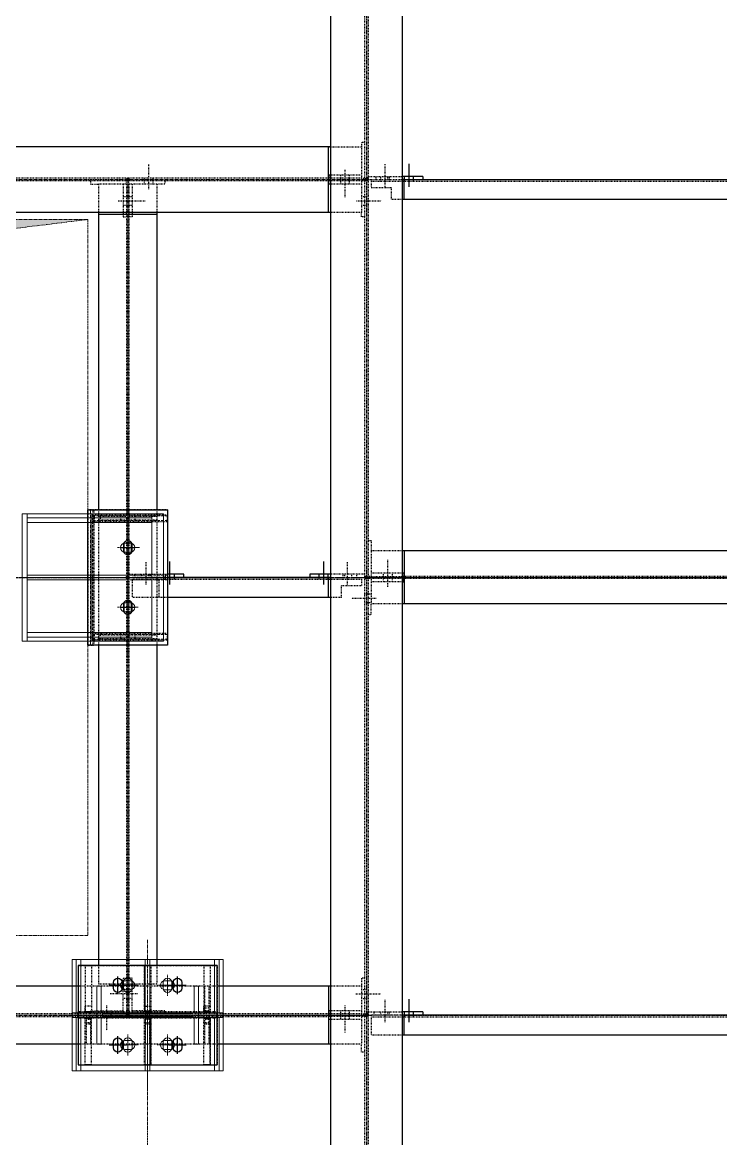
# Model space of a CAD drawing. Header units: millimetres. Extents: x -1319 to 21258, y 11161 to 27532.
# Drawn here: x 11462 to 13218, y 19071 to 21877 of the extents above; entities that cross this region are included whole.
import ezdxf

# ---------------------------------------------------------------- set-up
doc = ezdxf.new("R2010")
doc.units = ezdxf.units.MM
for name, pattern in [('CENTER', [12.7, 7.9375, -1.5875, 1.5875, -1.5875]), ('CENTER2', [1.125, 0.75, -0.125, 0.125, -0.125]), ('DXK_LINE_DOT2', [3.9198, 1.9599, -1.9599]), ('DXK_LINE_DOT5', [7.8785, 2.979, -0.9799, 0.9799, -0.9799, 0.9799, -0.9799]), ('HIDDEN', [9.525, 6.35, -3.175])]:
    doc.linetypes.add(name, pattern=pattern)
for name, color, linetype in [('1', 7, 'Continuous'), ('2', 7, 'Continuous'), ('4', 7, 'Continuous')]:
    doc.layers.add(name, color=color, linetype=linetype)
for name, color, linetype, lineweight in [('CEN', 1, 'CENTER', 9), ('CENETR LINE', 1, 'CENTER2', 9), ('HIDDEN', 3, 'HIDDEN', 9), ('MAIN OBJECT', 2, 'Continuous', 18), ('OBJECT', 2, 'Continuous', 18), ('STR25', 30, 'Continuous', 5), ('STRUC-25HD', 3, 'HIDDEN', 5)]:
    doc.layers.add(name, color=color, linetype=linetype, lineweight=lineweight)

# ---------------------------------------------------------------- blocks, each defined once
blk = doc.blocks.new('A$Cfeb8c868')
at = {"layer": '4', "linetype": 'Continuous'}
for points in [[(6000, -2004, -1), (6000, -1996, -1)], [(6600, -2004, -1), (6600, -1996, -1)], [(6600, -2004, -1), (6600, -1996, -1)], [(6000, -3004, -1), (6000, -2996, -1)], [(6600, -3004, -1), (6600, -2996, -1)], [(6600, -3004, -1), (6600, -2996, -1)], [(6000, -4104, -1), (6000, -4096, -1)], [(6600, -4104, -1), (6600, -4096, -1)], [(6600, -4104, -1), (6600, -4096, -1)]]:
    blk.add_hatch(color=4, dxfattribs=at).paths.add_polyline_path(points)
at = {"layer": '1', "color": 4, "linetype": 'DXK_LINE_DOT2'}
for p, q in [((6604.3, -110), (6604.3, -4670)), ((6595.7, -876.1), (6595.7, -4670)), ((6595.7, -1906.7), (6587.7, -1906.7)), ((6587.7, -1906.7), (6587.7, -1917.2)), ((6505, -1917.2), (6587.7, -1917.2)), ((6587.7, -1917.2), (6587.7, -2082.8)), ((6053.1, -2024.3), (6053.1, -1961.3)), ((6647.3, -2018), (6647.3, -1960)), ((6587.7, -1988.7), (6510, -1988.7)), ((6534.7, -1988.7), (6534.7, -1996.7)), ((6545.7, -1975.7), (6545.7, -2043.7)), ((6556.7, -1988.7), (6556.7, -1996.7)), ((6604.3, -2000), (6604.3, -1992)), ((6604.3, -1992), (6690, -1992)), ((6624.3, -2000), (6624.3, -1992)), ((6636.3, -2000), (6636.3, -1992)), ((6654.3, -2000), (6654.3, -1992)), ((6658.3, -2000), (6658.3, -1992)), ((6505, -1996.7), (3410, -1996.7)), ((6505, -2003.3), (3410, -2003.3)), ((5906.8, -2003.3), (5906.8, -2011.3)), ((5906.8, -2011.3), (5926.8, -2011.3)), ((5926.8, -2011.3), (5926.8, -2082.8)), ((6073.2, -2011.3), (5926.8, -2011.3)), ((5988.8, -2011.3), (5988.8, -2082.8)), ((5996.8, -2011.3), (5996.8, -2003.3)), ((5996.8, -2011.3), (5996.8, -2087.8)), ((6003.2, -2011.3), (6003.2, -2003.3)), ((6003.2, -2011.3), (6003.2, -2082.8)), ((6011.2, -2011.3), (6011.2, -2082.8)), ((6042.2, -2003.3), (6042.2, -1996.7)), ((6042.2, -2011.3), (6042.2, -2003.3)), ((6064.2, -2003.3), (6064.2, -1996.7)), ((6064.2, -2011.3), (6064.2, -2003.3)), ((6073.2, -2011.3), (6073.2, -2082.8)), ((6093.2, -2011.3), (6073.2, -2011.3)), ((6093.2, -2003.3), (6093.2, -2011.3)), ((6587.7, -1996.7), (6505.7, -1996.7)), ((6510, -2003.3), (6505.7, -2003.3)), ((6587.7, -2003.3), (6510, -2003.3)), ((6587.7, -2011.3), (6510, -2011.3)), ((6534.7, -1996.7), (6534.7, -2003.3)), ((6534.7, -2003.3), (6534.7, -2011.3)), ((6556.7, -1996.7), (6556.7, -2003.3)), ((6556.7, -2003.3), (6556.7, -2011.3)), ((6587.7, -1996.7), (6595.7, -1996.7)), ((6595.7, -2003.3), (6587.7, -2003.3)), ((6612.3, -2000), (6612.3, -2020)), ((6612.3, -2000), (6695, -2000)), ((6690, -2005), (6612.3, -2005)), ((6612.3, -2020), (6662.3, -2020)), ((6636.3, -2005), (6636.3, -2000)), ((6658.3, -2005), (6658.3, -2000)), ((6662.3, -2020), (6662.3, -2050)), ((7628.4, -2005), (6695, -2005)), ((5988.8, -2042.3), (5996.8, -2042.3)), ((5996.8, -2042.3), (6003.2, -2042.3)), ((6003.2, -2042.3), (6011.2, -2042.3)), ((6587.7, -2042.3), (6595.7, -2042.3)), ((6595.7, -2042.3), (6604.3, -2042.3)), ((5975.8, -2053.3), (6043.8, -2053.3)), ((5988.8, -2064.3), (5996.8, -2064.3)), ((5996.8, -2064.3), (6003.2, -2064.3)), ((6003.2, -2064.3), (6011.2, -2064.3)), ((6575.1, -2053.3), (6638.1, -2053.3)), ((6587.7, -2064.3), (6595.7, -2064.3)), ((6595.7, -2064.3), (6604.3, -2064.3)), ((6690, -2050), (6662.3, -2050)), ((5988.8, -2087.8), (5988.8, -2093.3)), ((5988.8, -2093.3), (5996.8, -2093.3)), ((5996.8, -2087.8), (5996.8, -4088.8)), ((6003.2, -2087.8), (6003.2, -2082.8)), ((6003.2, -2087.8), (6003.2, -4088.8)), ((6011.2, -2093.3), (6003.2, -2093.3)), ((6011.2, -2087.8), (6011.2, -2093.3)), ((6587.7, -2082.8), (6510, -2082.8)), ((6587.7, -2093.3), (6587.7, -2082.8)), ((6595.7, -2093.3), (6587.7, -2093.3)), ((6100, -2830), (5900, -2830)), ((5900, -2830), (5900, -3170)), ((5900, -3170), (5900, -2830)), ((5900, -2830), (5916, -2830)), ((5916, -3170), (5916, -2830)), ((5926.8, -2830), (5926.8, -3170)), ((6073.2, -2830), (6073.2, -3170)), ((6100, -2830), (6100, -3170)), ((6100, -2843), (5916, -2843)), ((5916, -2843), (5916, -2859)), ((5916, -2859), (6100, -2859)), ((5926.8, -2846), (5996.8, -2846)), ((5996.8, -2856), (5926.8, -2856)), ((5931, -2843), (5931, -2859)), ((5981.8, -2846), (5981.8, -2856)), ((6003.2, -2846), (6073.2, -2846)), ((6073.2, -2856), (6003.2, -2856)), ((6018.2, -2846), (6018.2, -2856)), ((6100, -2859), (6100, -2843)), ((6604.3, -2907.2), (6612.3, -2907.2)), ((6612.3, -2907.2), (6612.3, -2933.4)), ((6612.3, -2933.4), (6612.3, -3066.6)), ((6690, -2933.4), (6612.3, -2933.4)), ((6046.2, -3018), (6046.2, -2960)), ((6552.7, -3018), (6552.7, -2960)), ((6654.3, -3023.9), (6654.3, -2955.9)), ((6003.2, -2992), (6100, -2992)), ((6100, -3000), (6011.2, -3000)), ((6011.2, -3000), (6011.2, -3050)), ((6018.2, -3000), (6018.2, -2992)), ((6035.2, -3000), (6035.2, -2992)), ((6035.2, -3005), (6035.2, -3000)), ((6053.1, -3000), (6053.1, -2992)), ((6057.2, -3000), (6057.2, -2992)), ((6057.2, -3005), (6057.2, -3000)), ((6078.2, -3000), (6078.2, -3050)), ((6141.1, -3000), (6141.1, -2992)), ((6505, -3000), (6587.7, -3000)), ((6595.7, -2992), (6510, -2992)), ((6541.7, -3000), (6541.7, -2992)), ((6541.7, -3005), (6541.7, -3000)), ((6545.7, -3000), (6545.7, -2992)), ((6563.7, -3000), (6563.7, -2992)), ((6563.7, -3005), (6563.7, -3000)), ((6575.7, -3000), (6575.7, -2992)), ((6587.7, -3000), (6587.7, -3020)), ((6612.3, -2997.2), (6604.3, -2997.2)), ((6690, -2989.2), (6612.3, -2989.2)), ((6612.3, -2997.2), (6690, -2997.2)), ((6643.3, -2997.2), (6643.3, -2989.2)), ((6643.3, -3002.9), (6643.3, -2997.2)), ((6665.3, -2997.2), (6665.3, -2989.2)), ((6665.3, -3002.9), (6665.3, -2997.2)), ((6694.3, -2997.2), (6690, -2997.2)), ((8220.7, -2997.2), (6695, -2997.2)), ((6505, -3005), (6011.2, -3005)), ((6587.7, -3005), (6510, -3005)), ((6537.7, -3050), (6537.7, -3020)), ((6537.7, -3020), (6587.7, -3020)), ((6612.3, -3002.9), (6604.3, -3002.9)), ((6690, -3002.9), (6612.3, -3002.9)), ((6690, -3010.9), (6612.3, -3010.9)), ((6643.3, -3010.9), (6643.3, -3002.9)), ((6665.3, -3010.9), (6665.3, -3002.9)), ((6694.3, -3002.9), (6690, -3002.9)), ((8220.7, -3002.9), (6695, -3002.9)), ((6505, -3050), (6011.2, -3050)), ((6537.7, -3050), (6505, -3050)), ((6624.9, -3052.8), (6561.9, -3052.8)), ((6604.3, -3041.8), (6595.7, -3041.8)), ((6612.3, -3041.8), (6604.3, -3041.8)), ((6604.3, -3063.8), (6595.7, -3063.8)), ((6612.3, -3063.8), (6604.3, -3063.8)), ((6690, -3066.6), (6612.3, -3066.6)), ((6612.3, -3092.9), (6612.3, -3066.6)), ((6604.3, -3092.9), (6612.3, -3092.9)), ((6100, -3141), (5916, -3141)), ((5916, -3141), (5916, -3157)), ((5931, -3141), (5931, -3157)), ((6100, -3157), (6100, -3141)), ((6100, -3170), (5900, -3170)), ((5900, -3170), (5916, -3170)), ((5916, -3157), (6100, -3157)), ((5926.8, -3144), (5996.8, -3144)), ((5996.8, -3154), (5926.8, -3154)), ((5981.8, -3144), (5981.8, -3154)), ((6003.2, -3144), (6073.2, -3144)), ((6073.2, -3154), (6003.2, -3154)), ((6018.2, -3144), (6018.2, -3154)), ((5875, -3975), (5875, -4225)), ((5875, -3975), (6225, -3975)), ((5893.1, -3975), (5893.1, -4077)), ((5893.1, -3975), (5893.1, -4077)), ((5893.1, -3975), (5909.1, -3975)), ((5909.1, -3975), (5909.1, -4077)), ((5909.1, -3975), (5909.1, -4077)), ((5926.8, -3975), (5926.8, -4021.8)), ((6042, -3975), (6042.1, -3975)), ((6042, -3975), (6042, -4077.1)), ((6042, -3975), (6058.1, -3975)), ((6042.1, -4077.1), (6042.1, -3975)), ((6058, -3975), (6058, -4077.1)), ((6058.1, -3975), (6058.1, -4077.1)), ((6073.2, -3975), (6073.2, -4021.8)), ((6191.1, -3975), (6191.1, -4077)), ((6191.1, -3975), (6191.1, -4077)), ((6191.1, -3975), (6207.1, -3975)), ((6207.1, -3975), (6207.1, -4077)), ((6207.1, -3975), (6207.1, -4077)), ((6225, -3975), (6225, -4225)), ((5988.8, -4088.8), (5988.8, -4006.8)), ((5988.8, -4006.8), (5996.8, -4006.8)), ((6011.2, -4006.8), (6003.2, -4006.8)), ((6011.2, -4088.8), (6011.2, -4006.8)), ((6595.7, -4006.8), (6587.7, -4006.8)), ((6587.7, -4006.8), (6587.7, -4026.8)), ((6225, -4026.8), (5875, -4026.8)), ((6073.2, -4021.8), (5926.8, -4021.8)), ((5996.8, -4035.8), (5988.8, -4035.8)), ((6003.2, -4035.8), (5996.8, -4035.8)), ((6011.2, -4035.8), (6003.2, -4035.8)), ((6194.1, -4096.8), (6194.1, -4026.8)), ((6204.1, -4026.8), (6204.1, -4096.8)), ((6587.7, -4026.8), (6510, -4026.8)), ((6587.7, -4026.8), (6587.7, -4173.2)), ((6587.7, -4035.8), (6595.7, -4035.8)), ((6595.7, -4035.8), (6604.3, -4035.8)), ((6024.2, -4046.8), (5956.2, -4046.8)), ((5996.8, -4057.8), (5988.8, -4057.8)), ((6003.2, -4057.8), (5996.8, -4057.8)), ((6011.2, -4057.8), (6003.2, -4057.8)), ((6573.7, -4046.8), (6636.7, -4046.8)), ((6587.7, -4057.8), (6595.7, -4057.8)), ((6595.7, -4057.8), (6604.3, -4057.8)), ((6647.3, -4118), (6647.3, -4060)), ((5875.1, -4108), (5875.1, -4092)), ((5875.1, -4108), (5875.1, -4092)), ((5875.1, -4092), (5875.1, -4092)), ((6225, -4092), (5875.1, -4092)), ((5893.1, -4092), (5893.1, -4077)), ((5893.1, -4077), (5893.1, -4092)), ((5893.1, -4077), (5909.1, -4077)), ((5893.1, -4092), (5893.1, -4092)), ((5909.1, -4092), (5893.1, -4092)), ((5906.8, -4096.8), (5906.8, -4088.8)), ((5906.8, -4088.8), (5988.8, -4088.8)), ((5909.1, -4077), (5909.1, -4092)), ((5909.1, -4077), (5909.1, -4092)), ((5935.8, -4088.8), (5935.8, -4096.8)), ((5946.8, -4076), (5946.8, -4139)), ((5957.8, -4088.8), (5957.8, -4096.8)), ((6003.2, -4088.8), (5996.8, -4088.8)), ((5996.8, -4088.8), (5996.8, -4096.8)), ((6003.2, -4088.8), (6003.2, -4096.8)), ((6093.2, -4088.8), (6011.2, -4088.8)), ((6042, -4077.1), (6042, -4092.1)), ((6042, -4077.1), (6058.1, -4077.1)), ((6042, -4092.1), (6042.1, -4092.1)), ((6058.1, -4092.1), (6042, -4092.1)), ((6042.1, -4092.1), (6042.1, -4077.1)), ((6058, -4077.1), (6058, -4092.1)), ((6058.1, -4077.1), (6058.1, -4092.1)), ((6093.2, -4096.8), (6093.2, -4088.8)), ((6191.1, -4092), (6191.1, -4077)), ((6191.1, -4077), (6191.1, -4092)), ((6191.1, -4077), (6207.1, -4077)), ((6191.1, -4092), (6191.1, -4092)), ((6207.1, -4092), (6191.1, -4092)), ((6194.1, -4081.8), (6204.1, -4081.8)), ((6204.1, -4089.2), (6194.1, -4089.2)), ((6207.1, -4077), (6207.1, -4092)), ((6207.1, -4077), (6207.1, -4092)), ((6225.1, -4108), (6225.1, -4092)), ((6587.7, -4088.8), (6510, -4088.8)), ((6534.7, -4088.8), (6534.7, -4096.8)), ((6545.7, -4075.8), (6545.7, -4143.8)), ((6556.7, -4088.8), (6556.7, -4096.8)), ((6604.3, -4100), (6604.3, -4092)), ((6604.3, -4092), (6690, -4092)), ((6619.3, -4100), (6619.3, -4092)), ((6636.3, -4100), (6636.3, -4092)), ((6654.3, -4100), (6654.3, -4092)), ((6658.3, -4100), (6658.3, -4092)), ((6505, -4096.8), (3410, -4096.8)), ((3410, -4103.2), (6505, -4103.2)), ((5875.1, -4108), (5875.1, -4108)), ((6225, -4108), (5875.1, -4108)), ((5909.1, -4108.1), (5893.1, -4108.1)), ((5893.1, -4123.1), (5893.1, -4108.1)), ((5893.1, -4123.1), (5893.1, -4108.1)), ((5909.1, -4123.1), (5893.1, -4123.1)), ((5893.1, -4225), (5893.1, -4123.1)), ((5893.1, -4225), (5893.1, -4123.1)), ((5896.1, -4173.2), (5896.1, -4103.2)), ((5906.1, -4110.8), (5896.1, -4110.8)), ((5896.1, -4118.2), (5906.1, -4118.2)), ((5906.1, -4103.2), (5906.1, -4173.2)), ((5909.1, -4123.1), (5909.1, -4108.1)), ((5909.1, -4123.1), (5909.1, -4108.1)), ((5909.1, -4108.1), (5909.1, -4108.1)), ((5909.1, -4225), (5909.1, -4123.1)), ((5909.1, -4225), (5909.1, -4123.1)), ((5935.8, -4096.8), (5935.8, -4103.2)), ((5957.8, -4096.8), (5957.8, -4103.2)), ((6058.1, -4108), (6042, -4108)), ((6042, -4123), (6042, -4108)), ((6058.1, -4123), (6042, -4123)), ((6042, -4225), (6042, -4123)), ((6042.1, -4123), (6042.1, -4108)), ((6042.1, -4225), (6042.1, -4123)), ((6045.1, -4173.2), (6045.1, -4103.2)), ((6055.1, -4110.8), (6045.1, -4110.8)), ((6045.1, -4118.2), (6055.1, -4118.2)), ((6055.1, -4103.2), (6055.1, -4173.2)), ((6058, -4123), (6058, -4108)), ((6058, -4108), (6058.1, -4108)), ((6058, -4225), (6058, -4123)), ((6058.1, -4108), (6058.1, -4123)), ((6058.1, -4123), (6058.1, -4225)), ((6207.1, -4108.1), (6191.1, -4108.1)), ((6191.1, -4123.1), (6191.1, -4108.1)), ((6191.1, -4123.1), (6191.1, -4108.1)), ((6207.1, -4123.1), (6191.1, -4123.1)), ((6191.1, -4225), (6191.1, -4123.1)), ((6191.1, -4225), (6191.1, -4123.1)), ((6194.1, -4173.2), (6194.1, -4103.2)), ((6204.1, -4110.8), (6194.1, -4110.8)), ((6194.1, -4118.2), (6204.1, -4118.2)), ((6204.1, -4103.2), (6204.1, -4173.2)), ((6207.1, -4108.1), (6207.1, -4123.1)), ((6207.1, -4123.1), (6207.1, -4108.1)), ((6207.1, -4108.1), (6207.1, -4108.1)), ((6207.1, -4123.1), (6207.1, -4225)), ((6207.1, -4225), (6207.1, -4123.1)), ((6505.7, -4096.8), (6510, -4096.8)), ((6510, -4103.2), (6505.7, -4103.2)), ((6587.7, -4096.8), (6510, -4096.8)), ((6587.7, -4103.2), (6510, -4103.2)), ((6587.7, -4111.2), (6510, -4111.2)), ((6534.7, -4096.8), (6534.7, -4103.2)), ((6534.7, -4103.2), (6534.7, -4111.2)), ((6556.7, -4096.8), (6556.7, -4103.2)), ((6556.7, -4103.2), (6556.7, -4111.2)), ((6587.7, -4096.8), (6595.7, -4096.8)), ((6595.7, -4103.2), (6587.7, -4103.2)), ((6612.3, -4100), (6612.3, -4150)), ((6695, -4100), (6612.3, -4100)), ((6690, -4105), (6612.3, -4105)), ((6636.3, -4105), (6636.3, -4100)), ((6658.3, -4105), (6658.3, -4100)), ((7628.4, -4105), (6695, -4105)), ((6690, -4150), (6612.3, -4150)), ((6225, -4173.2), (5875, -4173.2)), ((6587.7, -4173.2), (6505, -4173.2)), ((6587.7, -4193.2), (6587.7, -4173.2)), ((6595.7, -4193.2), (6587.7, -4193.2)), ((5875, -4225), (6225, -4225)), ((5909.1, -4225), (5909.1, -4225)), ((6058.1, -4225), (6042, -4225)), ((6058, -4225), (6058.1, -4225)), ((6207.1, -4225), (6207.1, -4225))]:
    blk.add_line(p, q, dxfattribs=at)
at = {"layer": '2', "color": 4, "linetype": 'Continuous'}
for p, q in [((6510, -105), (6510, -4675)), ((6690, -105), (6690, -4675)), ((6510, -1917.2), (5170, -1917.2)), ((6505, -2082.8), (6505, -1917.2)), ((6707.3, -2018), (6707.3, -1960)), ((6505.7, -1988.7), (6505.7, -1996.7)), ((6510, -1988.7), (6505.7, -1988.7)), ((6742.3, -1992), (6690, -1992)), ((6696.3, -2000), (6696.3, -1992)), ((6718.3, -2000), (6718.3, -1992)), ((6742.3, -1992), (6742.3, -2000)), ((6510, -1996.7), (6505, -1996.7)), ((6510, -2003.3), (6505, -2003.3)), ((6505.7, -2011.3), (6505.7, -2003.3)), ((6510, -2011.3), (6505.7, -2011.3)), ((6695, -2000), (6690, -2000)), ((6695, -2005), (6690, -2005)), ((6695, -2050), (6695, -2000)), ((6695, -2000), (7628.4, -2000)), ((6696.3, -2005), (6696.3, -2000)), ((6718.3, -2005), (6718.3, -2000)), ((7633.4, -2050), (6690, -2050)), ((6510, -2082.8), (5170, -2082.8)), ((5926.8, -2082.8), (5926.8, -2830)), ((6073.2, -2087.8), (5926.8, -2087.8)), ((5988.8, -2082.8), (5988.8, -2087.8)), ((5996.8, -2087.8), (5996.8, -2082.8)), ((6003.2, -2082.8), (6003.2, -2087.8)), ((6011.2, -2082.8), (6011.2, -2087.8)), ((6073.2, -2082.8), (6073.2, -2830)), ((5900, -2830), (6100, -2830)), ((5900, -3170), (5900, -2830)), ((6100, -2830), (6100, -3170)), ((5991, -2916), (5991.7, -2912.6)), ((5991, -2934), (5991, -2916)), ((5991.7, -2912.6), (5993.6, -2909.6)), ((5993.6, -2909.6), (5996.6, -2907.7)), ((5996.6, -2907.7), (6000, -2907)), ((6000, -2907), (6000, -2907)), ((6000, -2907), (6003.4, -2907.7)), ((6000, -2907), (6000, -2943)), ((6003.4, -2907.7), (6006.4, -2909.6)), ((6006.4, -2909.6), (6008.3, -2912.6)), ((6008.3, -2912.6), (6009, -2916)), ((6009, -2916), (6009, -2934)), ((5982, -2925), (6018, -2925)), ((5991.7, -2937.4), (5991, -2934)), ((5993.6, -2940.4), (5991.7, -2937.4)), ((5996.5, -2942.3), (5993.6, -2940.4)), ((6000, -2943), (5996.5, -2942.3)), ((6003.4, -2942.3), (6000, -2943)), ((6000, -2943), (6000, -2943)), ((6006.4, -2940.4), (6003.4, -2942.3)), ((6008.3, -2937.4), (6006.4, -2940.4)), ((6009, -2934), (6008.3, -2937.4)), ((8220.7, -2933.4), (6690, -2933.4)), ((6695, -2933.4), (6695, -3066.6)), ((6106.2, -3018), (6106.2, -2960)), ((6492.7, -3018), (6492.7, -2960)), ((6095.2, -3000), (6095.2, -2992)), ((6095.2, -3005), (6095.2, -3000)), ((6141.1, -2992), (6100, -2992)), ((6505, -3000), (6100, -3000)), ((6117.2, -3000), (6117.2, -2992)), ((6117.2, -3005), (6117.2, -3000)), ((6141.1, -3000), (6141.1, -2992)), ((6510, -2992), (6457.7, -2992)), ((6457.7, -2992), (6457.7, -3000)), ((6481.7, -3000), (6481.7, -2992)), ((6481.7, -3005), (6481.7, -3000)), ((6503.7, -3000), (6503.7, -2992)), ((6503.7, -3005), (6503.7, -3000)), ((6505, -3050), (6505, -3000)), ((6510, -3000), (6505, -3000)), ((6694.3, -2989.2), (6690, -2989.2)), ((6695, -2997.2), (6690, -2997.2)), ((6694.3, -2989.2), (6694.3, -2997.2)), ((6510, -3005), (6505, -3005)), ((6695, -3002.9), (6690, -3002.9)), ((6690, -3010.9), (6694.3, -3010.9)), ((6694.3, -3010.9), (6694.3, -3002.9)), ((5993.6, -3059.6), (5996.5, -3057.7)), ((5996.5, -3057.7), (6000, -3057)), ((6000, -3057), (6000, -3057)), ((6000, -3057), (6003.4, -3057.7)), ((6000, -3057), (6000, -3093)), ((6003.4, -3057.7), (6006.3, -3059.6)), ((6510, -3050), (6100, -3050)), ((5982, -3075), (6018, -3075)), ((5991, -3066), (5991.7, -3062.6)), ((5991, -3084), (5991, -3066)), ((5991.7, -3087.4), (5991, -3084)), ((5991.7, -3062.6), (5993.6, -3059.6)), ((6006.3, -3059.6), (6008.3, -3062.6)), ((6008.3, -3062.6), (6009, -3066)), ((6009, -3084), (6008.3, -3087.4)), ((6009, -3066), (6009, -3084)), ((8220.7, -3066.6), (6690, -3066.6)), ((5993.6, -3090.4), (5991.7, -3087.4)), ((5996.5, -3092.3), (5993.6, -3090.4)), ((6000, -3093), (5996.5, -3092.3)), ((6003.4, -3092.3), (6000, -3093)), ((6000, -3093), (6000, -3093)), ((6006.3, -3090.4), (6003.4, -3092.3)), ((6008.3, -3087.4), (6006.3, -3090.4)), ((6100, -3170), (5900, -3170)), ((5926.8, -3170), (5926.8, -3975)), ((6073.2, -3170), (6073.2, -3975)), ((5875, -3975), (5875, -4225)), ((6225, -3975), (5875, -3975)), ((5893.1, -3975), (5893.1, -3975)), ((5893.1, -3975), (5893.1, -3975)), ((5893.1, -3975), (5893.1, -3975)), ((5893.1, -3975), (5909.1, -3975)), ((5893.1, -3975), (5893.1, -3975)), ((5909.1, -3975), (5909.1, -3975)), ((6191.1, -3975), (6191.1, -3975)), ((6191.1, -3975), (6191.1, -3975)), ((6191.1, -3975), (6191.1, -3975)), ((6191.1, -3975), (6207.1, -3975)), ((6191.1, -3975), (6191.1, -3975)), ((6207.1, -3975), (6207.1, -3975)), ((6225, -4225), (6225, -3975)), ((5964.8, -4013.8), (5967.2, -4010.2)), ((5967.2, -4010.2), (5970.8, -4007.9)), ((5970.8, -4007.9), (5975, -4007)), ((5975, -4047), (5975, -4003)), ((5975, -4007), (5975, -4007)), ((5975, -4007), (5979.2, -4007.9)), ((5979.2, -4007.9), (5982.8, -4010.2)), ((5982.8, -4010.2), (5985.2, -4013.8)), ((6114.8, -4013.8), (6117.2, -4010.3)), ((6117.2, -4010.3), (6120.8, -4007.9)), ((6120.8, -4007.9), (6125, -4007)), ((6125, -4047), (6125, -4003)), ((6125, -4007), (6125, -4007)), ((6125, -4007), (6129.2, -4007.9)), ((6129.2, -4007.9), (6132.8, -4010.3)), ((6132.8, -4010.3), (6135.2, -4013.8)), ((5875, -4026.8), (3405, -4026.8)), ((5953, -4025), (5997, -4025)), ((5964, -4018), (5964.8, -4013.8)), ((5964, -4032), (5964, -4018)), ((5964.8, -4036.2), (5964, -4032)), ((5967.2, -4039.8), (5964.8, -4036.2)), ((5970.8, -4042.2), (5967.2, -4039.8)), ((5982.8, -4039.8), (5979.2, -4042.2)), ((5985.2, -4036.2), (5982.8, -4039.8)), ((5985.2, -4013.8), (5986, -4018)), ((5986, -4032), (5985.2, -4036.2)), ((5986, -4018), (5986, -4032)), ((6103, -4025), (6147, -4025)), ((6114, -4018), (6114.8, -4013.8)), ((6114, -4032), (6114, -4018)), ((6114.8, -4036.2), (6114, -4032)), ((6117.2, -4039.8), (6114.8, -4036.2)), ((6120.8, -4042.2), (6117.2, -4039.8)), ((6132.8, -4039.8), (6129.2, -4042.2)), ((6135.2, -4036.2), (6132.8, -4039.8)), ((6135.2, -4013.8), (6136, -4018)), ((6136, -4032), (6135.2, -4036.2)), ((6136, -4018), (6136, -4032)), ((6510, -4026.8), (6225, -4026.8)), ((6505, -4026.8), (6505, -4173.2)), ((5975, -4043), (5970.8, -4042.2)), ((5979.2, -4042.2), (5975, -4043)), ((5975, -4043), (5975, -4043)), ((6125, -4043), (6120.8, -4042.2)), ((6129.2, -4042.2), (6125, -4043)), ((6125, -4043), (6125, -4043)), ((6707.3, -4118), (6707.3, -4060)), ((6225, -4092), (6225.1, -4092)), ((6225.1, -4092), (6225.1, -4108)), ((6505.7, -4088.8), (6505.7, -4096.8)), ((6510, -4088.8), (6505.7, -4088.8)), ((6742.3, -4092), (6690, -4092)), ((6696.3, -4100), (6696.3, -4092)), ((6718.3, -4100), (6718.3, -4092)), ((6742.3, -4092), (6742.3, -4100)), ((6225.1, -4108), (6225, -4108)), ((6510, -4096.8), (6505, -4096.8)), ((6510, -4103.2), (6505, -4103.2)), ((6505.7, -4111.2), (6505.7, -4103.2)), ((6510, -4111.2), (6505.7, -4111.2)), ((6695, -4100), (6690, -4100)), ((6695, -4105), (6690, -4105)), ((7628.4, -4100), (6695, -4100)), ((6695, -4150), (6695, -4100)), ((6696.3, -4105), (6696.3, -4100)), ((6718.3, -4105), (6718.3, -4100)), ((7633.4, -4150), (6690, -4150)), ((5875, -4173.2), (3405, -4173.2)), ((5953, -4175), (5997, -4175)), ((5964, -4168), (5964.8, -4163.8)), ((5964, -4182), (5964, -4168)), ((5964.8, -4163.8), (5967.2, -4160.2)), ((5967.2, -4160.2), (5970.8, -4157.9)), ((5970.8, -4157.9), (5975, -4157)), ((5975, -4197), (5975, -4153)), ((5975, -4157), (5975, -4157)), ((5975, -4157), (5979.2, -4157.9)), ((5979.2, -4157.9), (5982.8, -4160.2)), ((5982.8, -4160.2), (5985.2, -4163.8)), ((5985.2, -4163.8), (5986, -4168)), ((5986, -4168), (5986, -4182)), ((6103, -4175), (6147, -4175)), ((6114, -4168), (6114.8, -4163.8)), ((6114, -4182), (6114, -4168)), ((6114.8, -4163.8), (6117.2, -4160.3)), ((6117.2, -4160.3), (6120.8, -4157.9)), ((6120.8, -4157.9), (6125, -4157)), ((6125, -4197), (6125, -4153)), ((6125, -4157), (6125, -4157)), ((6125, -4157), (6129.2, -4157.9)), ((6129.2, -4157.9), (6132.8, -4160.3)), ((6132.8, -4160.3), (6135.2, -4163.8)), ((6135.2, -4163.8), (6136, -4168)), ((6136, -4168), (6136, -4182)), ((6510, -4173.2), (6225, -4173.2)), ((5964.8, -4186.2), (5964, -4182)), ((5967.2, -4189.8), (5964.8, -4186.2)), ((5970.8, -4192.2), (5967.2, -4189.8)), ((5975, -4193), (5970.8, -4192.2)), ((5979.2, -4192.2), (5975, -4193)), ((5975, -4193), (5975, -4193)), ((5982.8, -4189.8), (5979.2, -4192.2)), ((5985.2, -4186.2), (5982.8, -4189.8)), ((5986, -4182), (5985.2, -4186.2)), ((6114.8, -4186.2), (6114, -4182)), ((6117.2, -4189.8), (6114.8, -4186.2)), ((6120.8, -4192.2), (6117.2, -4189.8)), ((6125, -4193), (6120.8, -4192.2)), ((6129.2, -4192.2), (6125, -4193)), ((6125, -4193), (6125, -4193)), ((6132.8, -4189.8), (6129.2, -4192.2)), ((6135.2, -4186.2), (6132.8, -4189.8)), ((6136, -4182), (6135.2, -4186.2)), ((5875, -4225), (6225, -4225)), ((5909.1, -4225), (5893.1, -4225)), ((5893.1, -4225), (5893.1, -4225)), ((5893.1, -4225), (5893.1, -4225)), ((5909.1, -4225), (5909.1, -4225)), ((6207.1, -4225), (6191.1, -4225))]:
    blk.add_line(p, q, dxfattribs=at)
at = {"layer": '2', "color": 4, "linetype": 'DXK_LINE_DOT5'}
blk.add_line((-5632.2, -3000), (11949.3, -3000), dxfattribs=at)
at = {"layer": '4', "color": 4, "linetype": 'CENTER'}
for p, q in [((6600, 0), (6600, -4800)), ((3300, -2000), (6600, -2000)), ((6000, -2000), (6000, -4100)), ((6600, -2000), (6612.3, -2000)), ((6695, -2000), (7628.4, -2000)), ((6000, -3000), (6011.2, -3000)), ((6100, -3000), (6505, -3000)), ((6587.7, -3000), (6600, -3000)), ((6600, -3000), (8500, -3000)), ((3300, -4100), (6600, -4100)), ((6600, -4100), (6612.3, -4100)), ((6695, -4100), (7628.4, -4100))]:
    blk.add_line(p, q, dxfattribs=at)
at = {"layer": '4', "color": 4, "linetype": 'Continuous'}
for centre in [(6000, -2000), (6600, -2000), (6600, -2000), (6000, -3000), (6600, -3000), (6600, -3000), (6000, -4100), (6600, -4100), (6600, -4100)]:
    blk.add_circle(centre, 4, dxfattribs=at)
blk = doc.blocks.new('A$C8184bacf')
at = {"layer": 'CEN'}
h = blk.add_hatch(color=1, dxfattribs=at)
h.dxf.hatch_style = 1
h.paths.add_polyline_path([(5900.1, -2100.1), (4100.1, -2100.1), (4100.1, -3900.1), (4373.5, -2288.5)])
at = {"layer": 'CEN', "color": 1}
for p, q in [((4100.1, -2100.1, 448149754.8), (5900.1, -2100.1, 448149754.8)), ((4373.5, -2288.5, 448149754.8), (5900.1, -2100.1, 448149754.8)), ((5900.1, -2100.1, 448149754.8), (5900.1, -3900.1, 448149754.8)), ((6000.1, -2798.3, 448149754.8), (6000.1, -3201.7, 448149754.8)), ((5906.1, -2830, 10323545), (5906.1, -3170, 10323545)), ((6000.1, -2898.9, 10323545), (6000.1, -2951.1, 10323545)), ((6000.1, -2905, 8592356949.1), (6000.1, -2945, 8592356949.1)), ((6026.3, -2925, 8592356949.1), (5974, -2925, 8592356949.1)), ((6029.5, -2925, 10323545), (5974, -2925, 10323545)), ((5730.2, -3000, 448149754.8), (6060.4, -3000, 448149754.8)), ((6100.1, -3000, 10323545), (5900.1, -3000, 10323545)), ((6000.1, -3048.9, 10323545), (6000.1, -3101.1, 10323545)), ((6000.1, -3055, 8592356949.1), (6000.1, -3095, 8592356949.1)), ((6026.3, -3075, 8592356949.1), (5974, -3075, 8592356949.1)), ((6026.4, -3075, 10323545), (5974.1, -3075, 10323545)), ((5900.1, -3900.1, 448149754.8), (4100.1, -3900.1, 448149754.8)), ((6050, -3910.4, 448149755.6), (6050, -4289.6, 448149755.6)), ((6050, -3948.3, 448149755.6), (6050, -4251.7, 448149755.6)), ((5829.8, -4100, 448149755.6), (6270.2, -4100, 448149755.6)), ((5838.6, -4100, 448149755.6), (6261.4, -4100, 448149755.6)), ((6050, -4100, -2299610.9), (9950, -4100, -2299610.9)), ((6050, -9000, -2299610.9), (6050, -4100, -2299610.9))]:
    blk.add_line(p, q, dxfattribs=at)
blk.add_circle((6050, -4100, 448149755.6), 5, dxfattribs=at)
at = {"layer": 'CENETR LINE', "color": 1}
for p, q in [((6000, -4051.1, 448149755.6), (6000, -3998.9, 448149755.6)), ((6000, -4005, 448149755.6), (6000, -4045, 448149755.6)), ((6100, -4051.1, 448149755.6), (6100, -3998.9, 448149755.6)), ((6100, -4005, 448149755.6), (6100, -4045, 448149755.6)), ((5973.9, -4025, 448149755.6), (6026.1, -4025, 448149755.6)), ((5980, -4025, 448149755.6), (6020, -4025, 448149755.6)), ((6073.9, -4025, 448149755.6), (6126.1, -4025, 448149755.6)), ((6080, -4025, 448149755.6), (6120, -4025, 448149755.6)), ((6000, -4201.1, 448149755.6), (6000, -4148.9, 448149755.6)), ((6100, -4201.1, 448149755.6), (6100, -4148.9, 448149755.6)), ((5973.9, -4175, 448149755.6), (6026.1, -4175, 448149755.6)), ((5980, -4175, 448149755.6), (6020, -4175, 448149755.6)), ((6000, -4155, 448149755.6), (6000, -4195, 448149755.6)), ((6073.9, -4175, 448149755.6), (6126.1, -4175, 448149755.6)), ((6080, -4175, 448149755.6), (6120, -4175, 448149755.6)), ((6100, -4155, 448149755.6), (6100, -4195, 448149755.6))]:
    blk.add_line(p, q, dxfattribs=at)
at = {"layer": 'HIDDEN', "color": 1, "ltscale": 0.2}
for p, q in [((5989.1, -2918, 15758575.5), (5989.1, -2932, 15758575.5)), ((6011.1, -2932, 15758575.5), (6011.1, -2918, 15758575.5)), ((5989.2, -3082, 15758575.5), (5989.2, -3068, 15758575.5)), ((6011.2, -3068, 15758575.5), (6011.2, -3082, 15758575.5))]:
    blk.add_line(p, q, dxfattribs=at)
for centre, start, end in [((6000.1, -2918, 15758575.5), 0, 180), ((6000.1, -2932, 15758575.5), 180, 0), ((6000.2, -3068, 15758575.5), 0, 180), ((6000.2, -3082, 15758575.5), 180, 0)]:
    blk.add_arc(centre, 11, start, end, dxfattribs=at)
at = {"layer": 'MAIN OBJECT', "color": 1}
for p, q in [((5735, -2840, -200848076.7), (5747, -2840, -200848076.7)), ((5735, -3160, -200848076.7), (5735, -2840, -200848076.7)), ((5747, -2840, -200848076.7), (5747, -3160, -200848076.7)), ((5747, -2840, -200848076.7), (6060.4, -2840, -200848076.7)), ((5747, -3160, -200848076.7), (5747, -2840, -200848076.7)), ((5747, -2862, -200848076.7), (5747, -2850, -200848076.7)), ((5747, -2850, -200848076.7), (6060.4, -2850, -200848076.7)), ((5910.1, -2840, 10323545), (6090.1, -2840, 10323545)), ((5910.1, -3160, 10323545), (5910.1, -2840, 10323545)), ((6060.4, -2840, -200848076.7), (6060.4, -3160, -200848076.7)), ((6060.4, -2850, -200848076.7), (6060.4, -2862, -200848076.7)), ((6090.1, -2840, 10323545), (6090.1, -3160, 10323545)), ((6060.4, -2862, -200848076.7), (5747, -2862, -200848076.7)), ((5747, -2994, -200831701.6), (5747, -3006, -200831701.6)), ((6060.4, -2994, -200831701.6), (5747, -2994, -200831701.6)), ((6060.4, -3006, -200831701.6), (6060.4, -2994, -200831701.6)), ((5747, -3006, -200831701.6), (6060.4, -3006, -200831701.6)), ((5747, -3138, -200848076.7), (5747, -3150, -200848076.7)), ((6060.4, -3138, -200848076.7), (5747, -3138, -200848076.7)), ((6060.4, -3150, -200848076.7), (6060.4, -3138, -200848076.7)), ((5747, -3160, -200848076.7), (5735, -3160, -200848076.7)), ((5747, -3150, -200848076.7), (6060.4, -3150, -200848076.7)), ((6060.4, -3160, -200848076.7), (5747, -3160, -200848076.7)), ((6090.1, -3160, 10323545), (5910.1, -3160, 10323545)), ((5875, -3975, 448149755.6), (6225, -3975, 448149755.6)), ((5875, -4225, 448149755.6), (5875, -3975, 448149755.6)), ((6225, -3975, 448149755.6), (6225, -4225, 448149755.6)), ((5922, -4173.2, 448149755.6), (5922, -4026.8, 448149755.6)), ((5922, -4026.8, 448149755.6), (5932.9, -4026.8, 448149755.6)), ((5932.9, -4026.8, 448149755.6), (5932.9, -4088.8, 448149755.6)), ((6007, -4014, 448149755.6), (5993, -4014, 448149755.6)), ((5993, -4036, 448149755.6), (6007, -4036, 448149755.6)), ((6107, -4014, 448149755.6), (6093, -4014, 448149755.6)), ((6093, -4036, 448149755.6), (6107, -4036, 448149755.6)), ((6167.1, -4088.8, 448149755.6), (6167.1, -4026.8, 448149755.6)), ((6167.1, -4026.8, 448149755.6), (6178, -4026.8, 448149755.6)), ((6178, -4026.8, 448149755.6), (6178, -4173.2, 448149755.6)), ((5932.9, -4111.1, 448149755.6), (5932.9, -4173.2, 448149755.6)), ((5940.9, -4096.8, 448149755.6), (6159.1, -4096.8, 448149755.6)), ((6159.1, -4103.1, 448149755.6), (5940.9, -4103.1, 448149755.6)), ((6167.1, -4173.2, 448149755.6), (6167.1, -4111.1, 448149755.6)), ((5932.9, -4173.2, 448149755.6), (5922, -4173.2, 448149755.6)), ((5932.9, -4173.2, 448149755.6), (5932.9, -4173.2, 448149755.6)), ((6007, -4164, 448149755.6), (5993, -4164, 448149755.6)), ((6107, -4164, 448149755.6), (6093, -4164, 448149755.6)), ((6178, -4173.2, 448149755.6), (6167.1, -4173.2, 448149755.6)), ((5993, -4186, 448149755.6), (6007, -4186, 448149755.6)), ((6093, -4186, 448149755.6), (6107, -4186, 448149755.6)), ((6225, -4225, 448149755.6), (5875, -4225, 448149755.6))]:
    blk.add_line(p, q, dxfattribs=at)
at = {"layer": 'MAIN OBJECT', "color": 1, "ltscale": 0.2}
for p, q in [((6007.1, -2914, 8597791979.7), (5993.1, -2914, 8597791979.7)), ((5993.1, -2936, 8597791979.7), (6007.1, -2936, 8597791979.7)), ((6007.1, -3064, 8597791979.7), (5993.1, -3064, 8597791979.7)), ((5993.1, -3086, 8597791979.7), (6007.1, -3086, 8597791979.7))]:
    blk.add_line(p, q, dxfattribs=at)
for centre, start, end in [((5993.1, -2925, 8597791979.7), 90, 270), ((6007.1, -2925, 8597791979.7), 270, 90), ((5993.1, -3075, 8597791979.7), 90, 270), ((6007.1, -3075, 8597791979.7), 270, 90)]:
    blk.add_arc(centre, 11, start, end, dxfattribs=at)
at = {"layer": 'MAIN OBJECT', "color": 1}
for centre, radius, start, end in [((5993, -4025, 448149755.6), 11, 90, 270), ((6007, -4025, 448149755.6), 11, 270, 90), ((6093, -4025, 448149755.6), 11, 90, 270), ((6107, -4025, 448149755.6), 11, 270, 90), ((5940.9, -4088.8, 448149755.6), 8, 180, 270), ((6159.1, -4088.8, 448149755.6), 8, 270, 360), ((5940.9, -4111.1, 448149755.6), 8, 90, 180), ((6159.1, -4111.1, 448149755.6), 8, 0, 90), ((5993, -4175, 448149755.6), 11, 90, 270), ((6007, -4175, 448149755.6), 11, 270, 90), ((6093, -4175, 448149755.6), 11, 90, 270), ((6107, -4175, 448149755.6), 11, 270, 90)]:
    blk.add_arc(centre, radius, start, end, dxfattribs=at)
at = {"layer": 'OBJECT', "color": 1}
blk.add_line((6167.1, -4173.2, 448149755.6), (6167.1, -4173.2, 448149755.6), dxfattribs=at)
at = {"layer": 'STR25', "color": 1, "ltscale": 0.2}
for p, q in [((5900.1, -3170, 15758575.5), (5900.1, -2830, 15758575.5)), ((5900.1, -2830, 15758575.5), (6100.1, -2830, 15758575.5)), ((6100.1, -2830, 15758575.5), (6100.1, -3170, 15758575.5)), ((6100.1, -3170, 15758575.5), (5900.1, -3170, 15758575.5))]:
    blk.add_line(p, q, dxfattribs=at)
at = {"layer": 'STR25', "color": 1}
for p, q in [((5860, -3960, 448149755.6), (6240, -3960, 448149755.6)), ((5860, -4240, 448149755.6), (5860, -3960, 448149755.6)), ((5882, -3960, 448149755.6), (5870, -3960, 448149755.6)), ((5870, -3960, 448149755.6), (5870, -4094, 448149755.6)), ((5882, -4094, 448149755.6), (5882, -3960, 448149755.6)), ((6056, -3960, -2299610.9), (6044, -3960, -2299610.9)), ((6044, -3960, -2299610.9), (6044, -4094, -2299610.9)), ((6056, -4094, -2299610.9), (6056, -3960, -2299610.9)), ((6218, -4094, 448149755.6), (6218, -3960, 448149755.6)), ((6218, -3960, 448149755.6), (6230, -3960, 448149755.6)), ((6230, -3960, 448149755.6), (6230, -4094, 448149755.6)), ((6240, -3960, 448149755.6), (6240, -4240, 448149755.6)), ((5989, -4018, 448149755.6), (5989, -4032, 448149755.6)), ((6011, -4032, 448149755.6), (6011, -4018, 448149755.6)), ((6089, -4018, 448149755.6), (6089, -4032, 448149755.6)), ((6111, -4032, 448149755.6), (6111, -4018, 448149755.6)), ((5860, -4094, -2299610.9), (5860, -4106, -2299610.9)), ((6240, -4094, -2299610.9), (5860, -4094, -2299610.9)), ((5870, -4094, 448149755.6), (5882, -4094, 448149755.6)), ((6044, -4094, -2299610.9), (6056, -4094, -2299610.9)), ((6230, -4094, 448149755.6), (6218, -4094, 448149755.6)), ((6240, -4106, -2299610.9), (6240, -4094, -2299610.9)), ((5860, -4106, -2299610.9), (6240, -4106, -2299610.9)), ((5870, -4106, 448149755.6), (5882, -4106, 448149755.6)), ((5870, -4240, 448149755.6), (5870, -4106, 448149755.6)), ((5882, -4106, 448149755.6), (5882, -4240, 448149755.6)), ((6044, -4106, -2299610.9), (6056, -4106, -2299610.9)), ((6044, -4240, -2299610.9), (6044, -4106, -2299610.9)), ((6056, -4106, -2299610.9), (6056, -4240, -2299610.9)), ((6230, -4106, 448149755.6), (6218, -4106, 448149755.6)), ((6218, -4106, 448149755.6), (6218, -4240, 448149755.6)), ((6230, -4240, 448149755.6), (6230, -4106, 448149755.6)), ((5989, -4168, 448149755.6), (5989, -4182, 448149755.6)), ((6011, -4182, 448149755.6), (6011, -4168, 448149755.6)), ((6089, -4168, 448149755.6), (6089, -4182, 448149755.6)), ((6111, -4182, 448149755.6), (6111, -4168, 448149755.6)), ((6240, -4240, 448149755.6), (5860, -4240, 448149755.6)), ((5882, -4240, 448149755.6), (5870, -4240, 448149755.6)), ((6056, -4240, -2299610.9), (6044, -4240, -2299610.9)), ((6218, -4240, 448149755.6), (6230, -4240, 448149755.6))]:
    blk.add_line(p, q, dxfattribs=at)
for centre, start, end in [((6000, -4018, 448149755.6), 0, 180), ((6100, -4018, 448149755.6), 0, 180), ((6000, -4032, 448149755.6), 180, 0), ((6100, -4032, 448149755.6), 180, 0), ((6000, -4168, 448149755.6), 0, 180), ((6100, -4168, 448149755.6), 0, 180), ((6000, -4182, 448149755.6), 180, 0), ((6100, -4182, 448149755.6), 180, 0)]:
    blk.add_arc(centre, 11, start, end, dxfattribs=at)
at = {"layer": 'STRUC-25HD', "color": 1}
for p, q in [((5912.1, -2830, 15758575.5), (5900.1, -2830, 15758575.5)), ((5900.1, -2830, 15758575.5), (5900.1, -3170, 15758575.5)), ((5912.1, -3170, 15758575.5), (5912.1, -2830, 15758575.5)), ((5912.1, -2857, 15758575.5), (5912.1, -2845, 15758575.5)), ((5912.1, -2845, 15758575.5), (6100.1, -2845, 15758575.5)), ((6100.1, -2857, 15758575.5), (5912.1, -2857, 15758575.5)), ((6100.1, -2845, 15758575.5), (6100.1, -2857, 15758575.5)), ((5912.1, -3006, 15758575.5), (5912.1, -2994, 15758575.5)), ((5912.1, -2994, 15758575.5), (6100.1, -2994, 15758575.5)), ((6100.1, -2994, 15758575.5), (6100.1, -3006, 15758575.5)), ((6100.1, -3006, 15758575.5), (5912.1, -3006, 15758575.5)), ((5900.1, -3170, 15758575.5), (5912.1, -3170, 15758575.5)), ((5912.1, -3155, 15758575.5), (5912.1, -3143, 15758575.5)), ((5912.1, -3143, 15758575.5), (6100.1, -3143, 15758575.5)), ((6100.1, -3155, 15758575.5), (5912.1, -3155, 15758575.5)), ((6100.1, -3143, 15758575.5), (6100.1, -3155, 15758575.5))]:
    blk.add_line(p, q, dxfattribs=at)

msp = doc.modelspace()

# ---------------------------------------------------------------- block references
for name in ['A$C8184bacf', 'A$Cfeb8c868']:
    msp.add_blockref(name, (5726.8, 23482))

doc.saveas('drawing.dxf')
